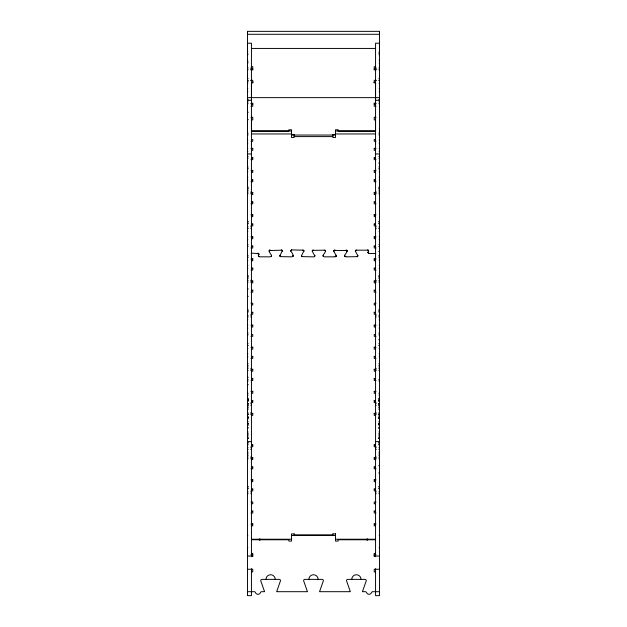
<?xml version="1.0" encoding="UTF-8"?>
<svg xmlns="http://www.w3.org/2000/svg" width="627" height="627" viewBox="0 0 627 627"><rect width="100%" height="100%" fill="white"/><g stroke="black" fill="none" stroke-linecap="round" stroke-linejoin="round"><path stroke-width="0.94" d="M247.485 130.181L247.485 114.475M247.485 119.922L248.276 119.624M247.485 100.728L247.485 99.748L248.276 99.748M247.485 80.295L248.143 80.413M247.485 75.702L247.485 74.715M247.485 66.862L247.485 65.882M247.485 554.746L247.485 547.614A1.317 1.317 0 0 1 247.861 547.669M247.485 191.039L247.485 177.096A1.317 0.886 0 0 1 247.861 177.135M247.485 164.047L247.485 160.857M247.485 144.061L247.485 143.081M247.485 114.522L247.485 99.748M247.485 31.35L247.485 34.297L379.515 34.297L379.515 31.35L247.485 31.35L247.485 54.792A1.317 0.878 0 0 0 247.861 54.753L247.861 53.773M251.443 80.295L250.784 80.413M251.443 144.061L251.443 143.081M251.443 116.497L251.443 131.09L288.851 131.09L288.851 129.765L291.492 129.765L291.492 137.485L294.134 137.485L294.134 134.397M251.443 97.64L251.443 82.936L252.767 82.936L252.767 80.295L251.004 80.295M375.557 144.061L375.557 143.081M376.216 103.674L375.557 103.674L375.557 82.936L374.233 82.936L374.233 80.295L375.996 80.295M375.557 80.295L376.216 80.413M375.557 68.829L375.557 69.809L376.216 69.809M379.515 191.039L379.515 177.096A1.317 0.886 0 0 0 379.139 177.135M379.515 144.061L379.515 143.081M379.515 130.181L379.515 129.201M379.515 107.107L379.515 99.748L378.724 99.748M379.515 80.295L378.857 80.413M379.515 75.702L379.515 74.715M379.515 66.862L379.515 65.882M379.515 31.35L379.515 54.792A1.325 0.886 0 0 1 379.139 54.761M367.994 252.375L368.997 253.488L375.8 253.512M314.746 256.114C314.958 254.821 314.582 257.407 313.445 256.843L301.916 256.631L301.509 255.706L303.977 250.753M282.401 250.549L279.94 255.706L280.355 256.631L291.884 256.843C295.662 256.623 289.807 249.891 290.685 250.918M314.707 255.706L312.293 251.317L312.701 250.392L324.23 250.181C328.556 250.737 320.013 256.286 324.339 256.843L335.014 256.843L336.072 256.482L336.331 255.534L336.221 255.941M355.368 251.121L357.837 255.706L357.429 256.631L345.9 256.843C342.162 256.153 347.961 252.595 347.005 250.345L347.06 251.317L347.092 250.549M259.006 254.131L258.34 256.114L259.343 256.819L270.315 256.843C274.171 256.106 267.854 252.493 269.367 250.173L269.163 251.317M314.746 255.745L314.66 256.31L314.707 255.338M368.073 252.32L368.073 251.952C368.167 253.175 369.499 249.303 367.359 250.181L356.685 250.181L355.384 250.91M314.66 255.941L314.503 256.122M355.47 250.714L355.627 250.541M293.146 255.706L293.091 255.941M293.146 255.338L293.091 256.31L292.472 256.38M346.849 250.541L334.269 250.392L333.854 251.317L336.331 255.902M258.998 253.919L258.927 254.335M258.434 255.941L258.379 255.706M301.563 255.941L301.509 255.706M344.638 255.706L344.693 256.31M367.657 249.836L368.66 250.549L368.621 251.317M291.688 249.836L290.928 250.541L291.398 249.907L302.661 250.181L303.977 251.121M312.497 250.541L312.959 249.907L313.555 250.181M335.014 256.474L336.072 256.482M334.058 250.541L334.528 249.907L335.116 250.181M303.962 250.918L303.256 249.907L302.661 250.181M302.183 256.38L301.563 256.31L301.509 255.338M368.7 253.042L368.08 252.947L367.994 252.156M270.425 250.181L269.829 249.907L269.367 250.541L282.158 250.173L282.362 251.317M325.437 250.345L324.23 250.181M258.3 253.614L258.3 253.245C260.534 254.758 252.422 252.336 251.2 253.512M259.641 256.474L259.053 256.38M282.158 250.541L281.398 249.836M344.842 256.482L345.9 256.474M247.978 400.52L247.485 401.476L248.143 401.476M247.978 400.002L247.485 400.52L248.143 400.441M248.143 416.955L247.485 416.955L247.978 417.151L247.485 417.378L247.978 417.378L247.485 417.637L247.978 417.637L247.485 417.911L247.978 417.911L247.485 418.178L247.978 418.648L247.485 418.82L248.143 418.82M247.485 400.002L248.143 399.611M248.143 423.319L247.485 423.319L247.978 423.499L247.485 423.719L247.978 423.719L247.485 423.97L247.978 423.97L247.485 424.236L247.978 424.236L247.485 424.51L247.978 424.996L247.485 425.184L248.143 425.184M379.022 438.108L379.515 437.944L378.857 437.944M379.022 414.471L379.515 414.329L378.857 414.329M379.515 438.038L379.022 438.187L379.515 438.242M247.485 404.039L248.143 404.101M247.485 414.533L248.143 414.228M251.403 82.623L253.175 82.208M247.485 403.96L248.143 404.203M247.485 403.851L247.978 403.764M247.485 414.666L248.143 414.329M247.978 438.336L247.485 438.038M251.443 48.436L375.557 48.436M251.443 66.658L252.767 66.658L252.767 70.153M375.557 66.658L374.233 66.658L374.233 70.153M247.485 68.037L248.143 68.037M250.784 68.037L251.443 68.037M375.557 68.037L376.216 68.037M378.857 68.037L379.515 68.037M251.004 68.829L252.767 68.829M374.233 68.829L375.996 68.829M251.004 69.299L252.767 69.299M374.233 69.299L375.996 69.299M248.143 69.809L247.485 69.809L247.485 67.849M250.784 69.809L251.443 69.809M378.857 69.809L379.515 69.809L379.515 67.849M248.143 78.641L247.485 78.641L247.485 76.682M378.857 78.641L379.515 78.641M247.485 97.64L379.515 97.64M247.485 100.281L251.443 100.281M375.557 100.281L379.515 100.281M247.485 101.903L248.143 101.903M378.857 101.903L379.515 101.903M252.767 103.627L250.784 103.674M374.233 103.627L375.557 103.627M248.143 103.674L247.485 103.674L247.485 101.715M378.857 103.674L379.515 103.674M251.443 104.458L252.767 104.458M374.233 104.458L375.557 104.458M251.004 106.269L252.767 106.269L252.767 102.985M375.996 106.269L374.233 106.269L374.233 102.985M248.276 112.264L247.485 112.068M251.004 117.273L252.767 117.273L252.767 119.914L251.443 119.914M375.996 117.273L374.233 117.273L374.233 119.914L375.557 119.914L375.557 131.09L338.149 131.09L338.149 129.765L335.508 129.765L335.508 137.485L332.866 137.485L332.866 134.397M251.443 131.012L291.492 131.012M335.508 131.012L375.557 131.012M248.143 133.12L247.485 133.12L247.485 131.161M378.857 133.12L379.515 133.12L379.515 131.161M251.443 133.951L291.492 133.951M335.508 133.951L375.557 133.951M291.492 134.539L294.134 134.539M332.866 134.539L335.508 134.539M247.485 134.891L248.143 134.891M378.857 134.891L379.515 134.891M291.492 135.048L335.508 135.048M294.134 136.6L332.866 136.6M251.443 139.547L252.767 139.547L252.767 141.31L251.004 141.31M375.557 139.547L374.233 139.547L374.233 141.31L375.996 141.31M251.004 148.599L252.767 148.599M374.233 148.599L375.996 148.599M251.443 150.37L252.767 150.37L252.767 148.16M375.557 150.37L374.233 150.37L374.233 148.16M247.485 153.968L251.443 153.968M375.557 153.968L379.515 153.968M247.485 156.389L248.143 156.389M378.857 156.389L379.515 156.389M251.443 157.879L252.767 157.879M374.233 157.879L375.557 157.879M247.485 158.153L248.143 158.153M378.857 158.153L379.515 158.153M251.004 159.642L252.767 159.642L252.767 157.44M375.996 159.642L374.233 159.642L374.233 157.44M378.724 163.067L379.515 163.067L379.515 166.986L378.857 166.986M247.485 166.986L248.143 166.986M247.485 168.757L248.143 168.757M378.857 168.757L379.515 168.757M251.004 170.685L252.767 170.685M374.233 170.685L375.996 170.685M251.443 172.456L252.767 172.456L252.767 170.246M375.557 172.456L374.233 172.456L374.233 170.246M251.443 179.965L252.767 179.965M374.233 179.965L375.557 179.965M251.004 181.736L252.767 181.736L252.767 179.526M375.996 181.736L374.233 181.736L374.233 179.526M247.485 187.081L248.143 187.081M378.857 187.081L379.515 187.081M247.485 188.092L248.276 188.092M378.724 188.092L379.515 188.092M247.485 188.852L248.143 188.852M378.857 188.852L379.515 188.852M247.485 190.255L248.143 190.255M378.857 190.255L379.515 190.255M247.485 191.987L248.143 192.019M250.784 191.987L251.443 191.987M375.557 191.987L376.216 191.987M378.857 191.987L379.515 192.019M251.004 192.779L252.767 192.779M374.233 192.779L375.996 192.779M247.485 193.759L248.143 193.759M250.784 193.759L251.443 193.759M375.557 193.759L376.216 193.759M378.857 193.759L379.515 193.759M251.443 194.542L252.767 194.542L252.767 192.332M375.557 194.542L374.233 194.542L374.233 192.332M251.443 202.051L252.767 202.051M374.233 202.051L375.557 202.051M251.004 203.822L252.767 203.822L252.767 201.612M375.996 203.822L374.233 203.822L374.233 201.612M251.004 214.865L252.767 214.865M374.233 214.865L375.996 214.865M251.443 216.628L252.767 216.628L252.767 214.418M375.557 216.628L374.233 216.628L374.233 214.418M247.485 221.464L248.143 221.464M378.857 221.464L379.515 221.464M247.485 221.982L248.143 221.982M378.857 221.982L379.515 221.982M247.485 223.236L248.143 223.236M378.857 223.236L379.515 223.236M247.485 223.745L248.143 223.745M378.857 223.745L379.515 223.745M251.443 224.137L252.767 224.137M374.233 224.137L375.557 224.137M251.004 225.908L252.767 225.908L252.767 223.698M375.996 225.908L374.233 225.908L374.233 223.698M247.485 226.888L248.143 226.888M250.784 226.888L251.443 226.888M375.557 226.888L376.216 226.888M378.857 226.888L379.515 226.888M247.485 228.651L248.143 228.651M250.784 228.651L251.443 228.651M375.557 228.651L376.216 228.651M378.857 228.651L379.515 228.651M251.004 236.951L252.767 236.951M374.233 236.951L375.996 236.951M251.443 238.715L252.767 238.715L252.767 236.504M375.557 238.715L374.233 238.715L374.233 236.504M247.485 244.734L248.143 244.734M378.857 244.734L379.515 244.734M251.443 246.223L252.767 246.223M374.233 246.223L375.557 246.223M247.485 246.497L248.143 246.497M378.857 246.497L379.515 246.497M251.004 247.994L252.767 247.994L252.767 245.784M375.996 247.994L374.233 247.994L374.233 245.784M378.724 251.411L379.515 251.411M247.485 255.33L248.143 255.33M378.857 255.33L379.515 255.33M247.485 257.101L248.143 257.101M378.857 257.101L379.515 257.101M251.004 259.037L252.767 259.037M374.233 259.037L375.996 259.037M251.443 260.801L252.767 260.801L252.767 258.59M375.557 260.801L374.233 260.801L374.233 258.59M251.443 268.309L252.767 268.309M374.233 268.309L375.557 268.309M251.004 270.08L252.767 270.08L252.767 267.87M375.996 270.08L374.233 270.08L374.233 267.87M247.485 275.425L248.143 275.425M378.857 275.425L379.515 275.425M247.485 276.436L248.276 276.436M378.724 276.436L379.515 276.436M247.485 277.197L248.143 277.197M378.857 277.197L379.515 277.197M247.485 278.6L248.143 278.6M378.857 278.6L379.515 278.6M247.485 280.363L248.143 280.332M250.784 280.332L251.443 280.332M375.557 280.332L376.216 280.332M378.857 280.332L379.515 280.363M251.004 281.123L252.767 281.123M374.233 281.123L375.996 281.123M247.485 282.103L248.143 282.103M250.784 282.103L251.443 282.103M375.557 282.103L376.216 282.103M378.857 282.103L379.515 282.103M251.443 282.887L252.767 282.887L252.767 280.677M375.557 282.887L374.233 282.887L374.233 280.677M247.485 288.953L248.276 288.953M251.443 290.395L252.767 290.395M374.233 290.395L375.557 290.395M251.004 292.166L252.767 292.166L252.767 289.956M375.996 292.166L374.233 292.166L374.233 289.956M247.485 296.32L248.276 296.32M251.004 303.209L252.767 303.209L252.767 304.973L251.443 304.973M375.996 303.209L374.233 303.209L374.233 304.973L375.557 304.973M247.485 309.816L248.143 309.816M378.857 309.816L379.515 309.816M247.485 310.326L248.143 310.326M378.857 310.326L379.515 310.326M247.485 311.58L248.143 311.58M378.857 311.58L379.515 311.58M247.485 312.089L248.143 312.089M378.857 312.089L379.515 312.089M251.443 312.481L252.767 312.481M374.233 312.481L375.557 312.481M251.004 314.252L252.767 314.252L252.767 312.042M375.996 314.252L374.233 314.252L374.233 312.042M247.485 315.232L248.143 315.232M250.784 315.232L251.443 315.232M375.557 315.232L376.216 315.232M378.857 315.232L379.515 315.232M247.485 316.996L248.143 316.996M250.784 316.996L251.443 316.996M375.557 316.996L376.216 316.996M378.857 316.996L379.515 316.996M251.004 325.295L252.767 325.295M374.233 325.295L375.996 325.295M251.443 327.059L252.767 327.059L252.767 324.857M375.557 327.059L374.233 327.059L374.233 324.857M247.485 333.078L248.143 333.078M378.857 333.078L379.515 333.078M251.443 334.567L252.767 334.567L252.767 336.338L251.004 336.338M375.557 334.567L374.233 334.567L374.233 336.338L375.996 336.338M247.485 334.842L248.143 334.842M378.857 334.842L379.515 334.842M378.724 339.756L379.515 339.756M247.485 343.682L248.143 343.682M378.857 343.682L379.515 343.682M247.485 345.446L248.143 345.446M378.857 345.446L379.515 345.446M251.004 347.382L252.767 347.382M374.233 347.382L375.996 347.382M251.443 349.145L252.767 349.145L252.767 346.943M375.557 349.145L374.233 349.145L374.233 346.943M251.443 356.653L252.767 356.653M374.233 356.653L375.557 356.653M251.004 358.425L252.767 358.425L252.767 356.214M375.996 358.425L374.233 358.425L374.233 356.214M247.485 363.778L248.143 363.778M378.857 363.778L379.515 363.778M247.485 365.541L248.143 365.541M378.857 365.541L379.515 365.541M247.485 366.944L248.143 366.944M378.857 366.944L379.515 366.944M247.485 368.707L248.143 368.684M250.784 368.684L251.443 368.684M375.557 368.684L376.216 368.684M378.857 368.684L379.515 368.707M251.004 369.468L252.767 369.468M374.233 369.468L375.996 369.468M247.485 370.447L248.143 370.447M250.784 370.447L251.443 370.447M375.557 370.447L376.216 370.447M378.857 370.447L379.515 370.447M251.443 371.231L252.767 371.231L252.767 369.029M375.557 371.231L374.233 371.231L374.233 369.029M247.485 377.297L248.276 377.297M251.443 378.739L252.767 378.739M374.233 378.739L375.557 378.739M247.485 379.507L248.143 379.507M378.857 379.507L379.515 379.507M251.004 380.511L252.767 380.511L252.767 378.3M375.996 380.511L374.233 380.511L374.233 378.3M247.485 380.981L248.143 380.981M378.857 380.981L379.515 380.981M247.485 384.664L248.276 384.664M251.004 391.554L252.767 391.554M374.233 391.554L375.996 391.554M247.485 393.247L248.143 393.247M251.443 393.317L252.767 393.317L252.767 391.115M375.557 393.317L374.233 393.317L374.233 391.115M378.857 393.254L379.515 393.254M247.485 395.112L248.143 395.112M378.857 395.112L379.515 395.112M247.485 398.161L248.143 398.161M378.857 398.161L379.515 398.161M247.485 398.67L248.143 398.67M378.857 398.67L379.515 398.67M378.857 399.611L379.515 399.791M247.485 399.791L247.978 399.791M247.485 399.924L248.143 399.924M378.857 399.924L379.515 400.002M379.022 400.253L379.515 400.253M378.857 400.441L379.515 400.52M379.022 400.794L379.515 400.794M251.443 400.825L252.767 400.825M374.233 400.825L375.557 400.825M379.022 401.053L379.515 401.053M379.515 401.28L378.857 401.476M251.004 402.597L252.767 402.597L252.767 400.387M375.996 402.597L374.233 402.597L374.233 400.387M247.485 403.576L248.143 403.576M250.784 403.576L251.443 403.576M375.557 403.576L376.216 403.576M378.857 403.576L379.515 403.576M379.515 403.764L379.022 403.78L379.515 403.851M379.515 403.96L378.857 404.203M378.857 404.101L379.515 404.101L379.022 403.96M247.485 405.348L248.143 405.348M250.784 405.348L251.443 405.348M375.557 405.348L376.216 405.348M378.857 405.348L379.515 405.348M247.485 407.95L248.143 407.95M378.857 407.95L379.515 407.95M247.485 409.713L248.143 409.713M378.857 409.713L379.515 409.713M247.485 412.856L248.143 412.856M250.784 412.856L251.443 412.856M375.557 412.856L376.216 412.856M378.857 412.856L379.515 412.856M251.004 413.64L252.767 413.64M374.233 413.64L375.996 413.64M378.857 414.228L379.515 414.228L378.857 414.619M247.485 414.392L248.143 414.619M250.784 414.619L251.443 414.619M375.557 414.619L376.216 414.619M379.022 414.666L379.515 414.651M251.443 415.403L252.767 415.403L252.767 413.201M375.557 415.403L374.233 415.403L374.233 413.201M378.857 416.955L379.515 417.151M247.485 417.151L247.978 417.151M379.022 417.378L379.515 417.378M379.022 417.637L379.515 417.637M379.022 417.911L379.515 417.911M379.022 418.178L379.515 418.178M379.022 418.428L379.515 418.428M379.515 418.648L378.857 418.82M247.485 421.422L248.143 421.422M378.857 421.422L379.515 421.422M247.485 423.194L248.143 423.194M378.857 423.194L379.515 423.194M378.857 423.319L379.515 423.499M247.485 423.499L247.978 423.499M379.022 423.719L379.515 423.719M379.022 423.97L379.515 423.97M379.022 424.236L379.515 424.236M379.022 424.51L379.515 424.51M379.022 424.761L379.515 424.761M379.515 424.996L378.857 425.184M247.485 427.818L248.143 427.818M378.857 427.818L379.515 427.818M247.485 427.904L248.143 427.904M378.857 427.912L379.515 427.912M378.724 428.1L379.515 428.1M247.485 432.027L248.143 432.027M378.857 432.027L379.515 432.027M247.485 433.79L248.143 433.79M378.857 433.79L379.515 433.79M248.143 437.944L247.485 437.944L247.978 438.375M247.485 438.108L248.143 438.038M378.857 438.038L379.515 438.108M379.022 438.367L379.515 438.297M247.485 441.651L251.443 441.651M375.557 441.651L379.515 441.651M247.485 442.842L248.143 442.842M378.857 442.842L379.515 442.842M247.485 444.614L248.143 444.614M378.857 444.614L379.515 444.614M251.443 445.005L252.767 445.005M374.233 445.005L375.557 445.005M251.004 446.769L252.767 446.769L252.767 444.559M375.996 446.769L374.233 446.769L374.233 444.559M247.485 447.749L248.143 447.749M250.784 447.749L251.443 447.749M375.557 447.749L376.216 447.749M378.857 447.749L379.515 447.749M247.485 449.52L248.143 449.52M250.784 449.52L251.443 449.52M375.557 449.52L376.216 449.52M378.857 449.52L379.515 449.52M247.485 452.122L248.143 452.122M378.857 452.122L379.515 452.122M247.485 453.885L248.143 453.885M378.857 453.885L379.515 453.885M247.485 455.288L248.143 455.288M378.857 455.288L379.515 455.288M247.485 457.028L248.143 457.059M250.784 457.028L251.443 457.028M375.557 457.028L376.216 457.028M378.857 457.028L379.515 457.059M251.004 457.812L252.767 457.812M374.233 457.812L375.996 457.812M247.485 458.792L248.143 458.792M250.784 458.792L251.443 458.792M375.557 458.792L376.216 458.792M378.857 458.792L379.515 458.792M251.443 459.575L252.767 459.575L252.767 457.373M375.557 459.575L374.233 459.575L374.233 457.373M378.724 465.649L379.515 465.649M251.443 467.091L252.767 467.091M374.233 467.091L375.557 467.091M251.004 468.855L252.767 468.855L252.767 466.645M375.996 468.855L374.233 468.855L374.233 466.645M378.724 473.009L379.515 473.009M251.004 479.898L252.767 479.898M374.233 479.898L375.996 479.898M251.443 481.661L252.767 481.661L252.767 479.459M375.557 481.661L374.233 481.661L374.233 479.459M247.485 486.505L248.143 486.505M378.857 486.505L379.515 486.505M247.485 487.014L248.143 487.014M378.857 487.014L379.515 487.014M247.485 488.268L248.143 488.268M378.857 488.268L379.515 488.268M247.485 488.786L248.143 488.786M378.857 488.786L379.515 488.786M251.443 489.178L252.767 489.178M374.233 489.178L375.557 489.178M251.004 490.941L252.767 490.941L252.767 488.731M375.996 490.941L374.233 490.941L374.233 488.731M247.485 491.921L248.143 491.921M250.784 491.921L251.443 491.921M375.557 491.921L376.216 491.921M378.857 491.921L379.515 491.921M247.485 493.692L248.143 493.692M250.784 493.692L251.443 493.692M375.557 493.692L376.216 493.692M378.857 493.692L379.515 493.692M251.004 501.984L252.767 501.984L252.767 503.747L251.443 503.747M375.996 501.984L374.233 501.984L374.233 503.747L375.557 503.747M251.443 511.264L252.767 511.264M374.233 511.264L375.557 511.264M251.004 513.027L252.767 513.027L252.767 510.817M375.996 513.027L374.233 513.027L374.233 510.817M251.004 524.07L252.767 524.07M374.233 524.07L375.996 524.07M251.443 525.841L252.767 525.841L252.767 523.631M375.557 525.841L374.233 525.841L374.233 523.631M294.134 533.938L291.492 533.938L291.492 541.077L288.851 541.077L288.851 539.761L251.443 539.761M332.866 533.938L335.508 533.938M291.492 535.529L335.508 535.529M251.443 539.236L291.492 539.236M335.508 539.236L375.557 539.236M375.557 539.761L338.149 539.761L338.149 541.077L335.508 541.077L335.508 533.593M251.443 553.398L252.767 553.398L252.767 556.502M375.557 553.398L374.233 553.398L374.233 556.039L379.515 556.039M251.004 554.746L252.767 554.746M375.996 554.746L374.233 554.746L374.233 556.502M247.485 556.039L252.767 556.039M247.485 569.245L252.767 569.245L252.767 571.887L251.443 571.887M379.515 569.245L374.233 569.245L374.233 571.887L375.557 571.887M247.485 591.692L254.233 591.692A1.317 1.317 0 0 1 255.291 592.217L255.847 593.267A2.641 2.641 0 0 0 260.08 593.267L260.644 592.217A1.317 1.317 0 0 1 261.702 591.692L264.484 591.692A1.317 1.317 0 0 0 264.429 591.308L260.707 580.688A1.317 1.317 0 0 1 262.031 579.364L279.195 579.364A1.317 1.317 0 0 1 280.512 580.688L276.797 591.308A1.317 1.317 0 0 0 276.742 591.692L307.371 591.692A1.317 1.317 0 0 0 307.316 591.308L303.601 580.688A1.317 1.317 0 0 1 304.918 579.364L322.082 579.364A1.317 1.317 0 0 1 323.399 580.688L319.684 591.308A1.317 1.317 0 0 0 319.629 591.692L350.258 591.692A1.317 1.317 0 0 0 350.203 591.308L346.488 580.688A1.317 1.317 0 0 1 347.805 579.364L364.969 579.364A1.317 1.317 0 0 1 366.293 580.688L362.571 591.308A1.317 1.317 0 0 0 362.516 591.692L365.298 591.692A1.317 1.317 0 0 1 366.544 592.57A2.641 2.641 0 0 0 371.521 592.57A1.317 1.317 0 0 1 372.767 591.692L379.515 591.692M373.825 82.208L375.597 82.623M279.893 255.534L279.995 256.31L279.94 255.338M333.799 250.753L333.909 250.714M379.139 52.793L379.139 51.814A1.317 0.878 0.2 0 0 379.515 51.845M379.139 53.287L379.139 54.267M379.139 407.652L379.139 405.199A1.325 0.886 0 0 0 379.515 405.23M379.139 413.961L379.139 414.941M379.139 415.435L379.139 416.414A1.317 0.886 0 0 1 379.515 416.375M379.139 434.386L379.139 436.345M379.139 442.662L379.139 443.642M379.139 444.135L379.139 445.115A1.317 0.886 0 0 1 379.515 445.076M375.557 556.69L375.557 43.208L379.515 43.208L379.515 595.65L375.557 595.65L375.557 568.697M367.195 538.624L367.195 540.56M357.876 256.114L357.837 255.338M357.429 256.263L357.171 256.749M356.685 250.181L356.089 249.907M355.47 250.345L355.423 251.317M346.386 249.907L345.79 250.181M344.638 255.338L344.599 256.114M336.276 255.338L336.221 256.31M333.854 251.317L333.823 250.549M332.866 533.836L332.866 534.823L294.134 534.823L294.134 533.836M325.531 250.549L325.491 251.317M323.07 255.338L323.038 256.114M312.254 250.549L312.238 251.121M290.685 250.549L290.669 251.121M271.577 255.338L271.53 256.31M259.805 538.624L259.805 540.56M258.786 256.263L258.583 256.49M258.379 255.338L258.434 256.31M258.003 253.535L257.689 253.143M251.443 556.69L251.443 43.208L247.485 43.208L247.485 595.65L251.443 595.65L251.443 568.697M247.861 61.564L247.861 62.543M247.861 81.001L247.861 81.98M247.861 405.685L247.861 408.138A1.325 0.886 0 0 1 247.485 408.177M247.861 414.455L247.861 413.467A1.317 0.886 0 0 0 247.485 413.436M247.861 434.386L247.861 436.345M247.861 443.148L247.861 442.168A1.317 0.886 0 0 0 247.485 442.129M247.485 139.155L247.485 140.135M265.989 579.364A4.624 4.624 0 0 1 270.613 574.747A4.624 4.624 0 0 1 275.229 579.364M308.876 579.364A4.624 4.624 0 0 1 313.5 574.747A4.624 4.624 0 0 1 318.124 579.364M351.763 579.364A4.624 4.624 0 0 1 356.387 574.747A4.624 4.624 0 0 1 361.011 579.364M247.485 91.683A1.317 0.893 -0.2 0 1 247.869 91.722M247.485 88.752A1.317 0.878 0 0 1 247.861 88.791M379.139 88.799A1.317 0.878 -0.1 0 1 379.515 88.76M379.139 91.73A1.317 0.878 0 0 1 379.515 91.699M379.515 83.485A1.317 0.87 0.2 0 1 379.139 83.446M379.515 80.554A1.317 0.893 -0.1 0 1 379.139 80.515M379.139 63.029A1.317 0.886 0 0 1 379.515 62.99M379.139 60.09A1.317 0.878 0 0 1 379.515 60.059M247.861 51.814A1.317 0.886 0 0 1 247.485 51.853M247.485 62.998A1.317 0.878 0 0 1 247.861 63.037M247.485 60.051A1.317 0.893 -0.1 0 1 247.861 60.082M247.861 83.462A1.317 0.886 0 0 1 247.485 83.493M247.861 80.507A1.325 0.878 0 0 1 247.485 80.546M247.485 180.035A1.317 0.886 -0.1 0 1 247.861 180.074M379.139 180.082A1.317 0.878 0 0 1 379.515 180.043M379.515 171.837A1.317 0.886 0 0 1 379.139 171.806M379.515 168.89A1.325 0.878 0.1 0 1 379.139 168.851M379.139 151.373A1.317 0.886 0 0 1 379.515 151.342M379.139 148.434A1.317 0.886 0 0 1 379.515 148.395M379.515 143.144A1.325 0.886 0 0 1 379.139 143.105M379.515 140.197A1.317 0.886 -0.1 0 1 379.139 140.158M247.869 140.166A1.325 0.893 0.1 0 1 247.485 140.205M247.861 143.097A1.325 0.878 0 0 1 247.485 143.136M247.485 151.342A1.317 0.878 0.1 0 1 247.861 151.381M247.485 148.403A1.325 0.878 0.1 0 1 247.861 148.434M247.861 171.798A1.317 0.886 0 0 1 247.485 171.837M247.861 168.859A1.317 0.886 0 0 1 247.485 168.898M247.485 356.732A1.317 0.878 0.1 0 1 247.861 356.771M247.485 353.785A1.317 0.886 0 0 1 247.861 353.824M379.139 353.824A1.317 0.886 0 0 1 379.515 353.785M379.139 356.763A1.317 0.886 0 0 1 379.515 356.732M379.515 348.534A1.317 0.886 0 0 1 379.139 348.494M379.515 345.587A1.317 0.886 0 0 1 379.139 345.548M379.139 328.07A1.325 0.878 0 0 1 379.515 328.031M379.139 325.123A1.317 0.886 0 0 1 379.515 325.084M379.515 319.833A1.317 0.886 0 0 1 379.139 319.794M379.515 316.886A1.325 0.886 0 0 1 379.139 316.854M247.861 316.854A1.325 0.886 0 0 1 247.485 316.886M247.861 319.794A1.325 0.878 0 0 1 247.485 319.825M247.485 328.031A1.317 0.878 0 0 1 247.861 328.07M247.485 325.092A1.317 0.886 0 0 1 247.861 325.123M247.861 348.494A1.317 0.886 0 0 1 247.485 348.526M247.861 345.548A1.317 0.886 0 0 1 247.485 345.587M247.485 445.076A1.325 0.886 0 0 1 247.861 445.115M379.139 442.168A1.317 0.886 0 0 1 379.515 442.129M379.515 436.87A1.317 0.886 0 0 1 379.139 436.839M379.515 433.931A1.317 0.886 0 0 1 379.139 433.892M379.139 413.475A1.317 0.886 0 0 1 379.515 413.436M379.515 408.177A1.317 0.886 0 0 1 379.139 408.138M247.861 405.199A1.317 0.886 0 0 1 247.485 405.23M247.485 416.375A1.317 0.886 0 0 1 247.861 416.414M247.861 436.839A1.317 0.886 0 0 1 247.485 436.87M247.861 433.892A1.317 0.886 0 0 1 247.485 433.931M247.485 268.387A1.317 0.886 0 0 1 247.861 268.427M247.485 265.44A1.317 0.878 0 0 1 247.861 265.48M379.139 265.48A1.317 0.886 0 0 1 379.515 265.44M379.139 268.419A1.325 0.886 0 0 1 379.515 268.387M379.515 260.181A1.317 0.886 0 0 1 379.139 260.15M379.515 257.242A1.317 0.886 0 0 1 379.139 257.203M379.139 239.726A1.325 0.878 0 0 1 379.515 239.686M379.139 236.779A1.325 0.878 0 0 1 379.515 236.747M379.515 231.481A1.317 0.878 0 0 1 379.139 231.449M379.515 228.542A1.317 0.886 0 0 1 379.139 228.502M247.861 228.502A1.325 0.886 0 0 1 247.485 228.542M247.861 231.449A1.317 0.886 0 0 1 247.485 231.488M247.485 239.686A1.325 0.886 0 0 1 247.861 239.718M247.485 236.747A1.317 0.878 0 0 1 247.861 236.779M247.861 260.142A1.317 0.878 0 0 1 247.485 260.181M247.861 257.203A1.317 0.886 0 0 1 247.485 257.242M379.139 547.669A1.317 1.317 0 0 1 379.515 547.614M379.515 535.356A1.317 1.317 0 0 1 379.139 535.301M247.861 535.301A1.317 1.317 0 0 1 247.485 535.356"/></g></svg>
